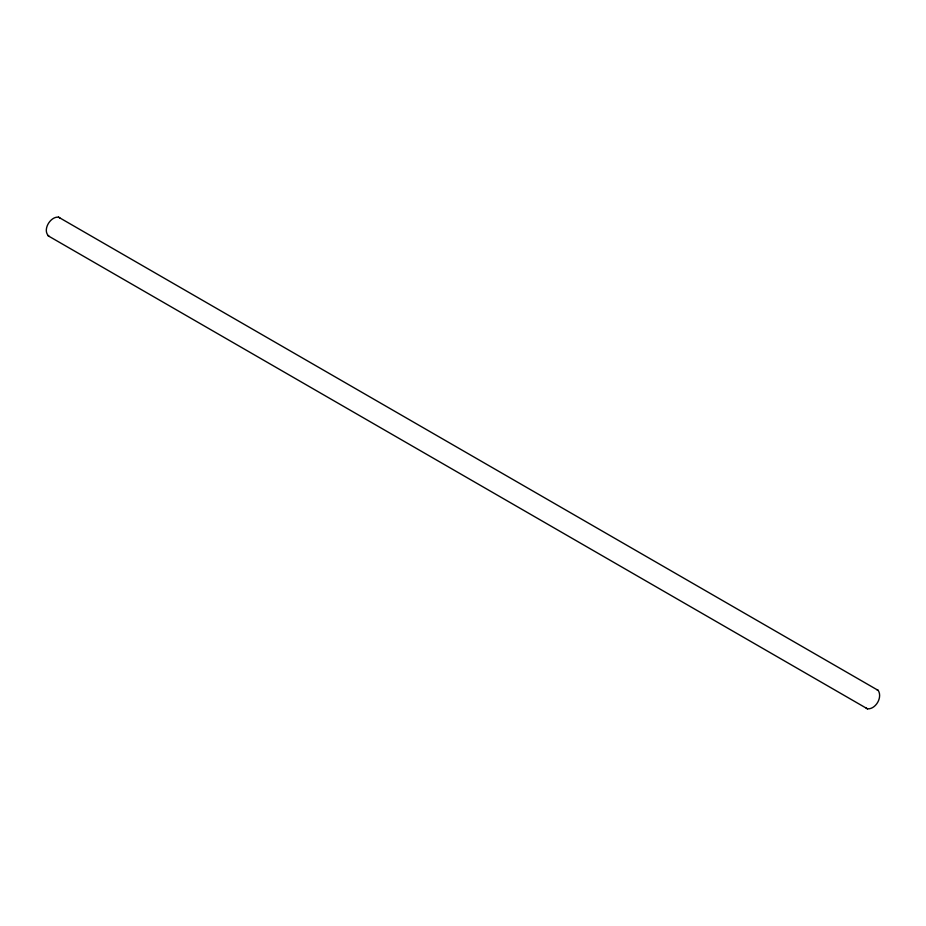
<?xml version="1.0" encoding="UTF-8"?>
<svg xmlns="http://www.w3.org/2000/svg" width="926" height="926" viewBox="0 0 926 926"><rect width="100%" height="100%" fill="white"/><g stroke="black" fill="none" stroke-linecap="round" stroke-linejoin="round"><path stroke-width="1.39" d="M47.805 235.609L867.512 708.865C875.788 709.316 882.71 697.347 878.195 690.391L58.488 217.135C50.016 216.348 41.774 230.863 49.205 236.419M876.795 689.581L878.195 690.391M58.488 217.135L59.889 217.946M866.111 708.054L867.512 708.865"/></g></svg>
